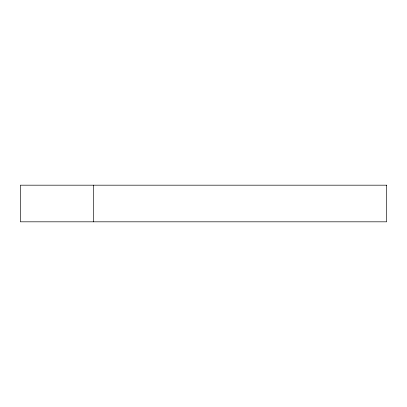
<?xml version="1.0" encoding="UTF-8"?>
<svg xmlns="http://www.w3.org/2000/svg" width="407" height="407" viewBox="0 0 407 407"><rect width="100%" height="100%" fill="white"/><g stroke="black" fill="none" stroke-linecap="round" stroke-linejoin="round"><path stroke-width="0.61" d="M93.61 185.185L93.61 221.815M386.65 185.185L20.35 185.185L20.35 221.815L386.65 221.815L386.65 185.185"/></g></svg>
